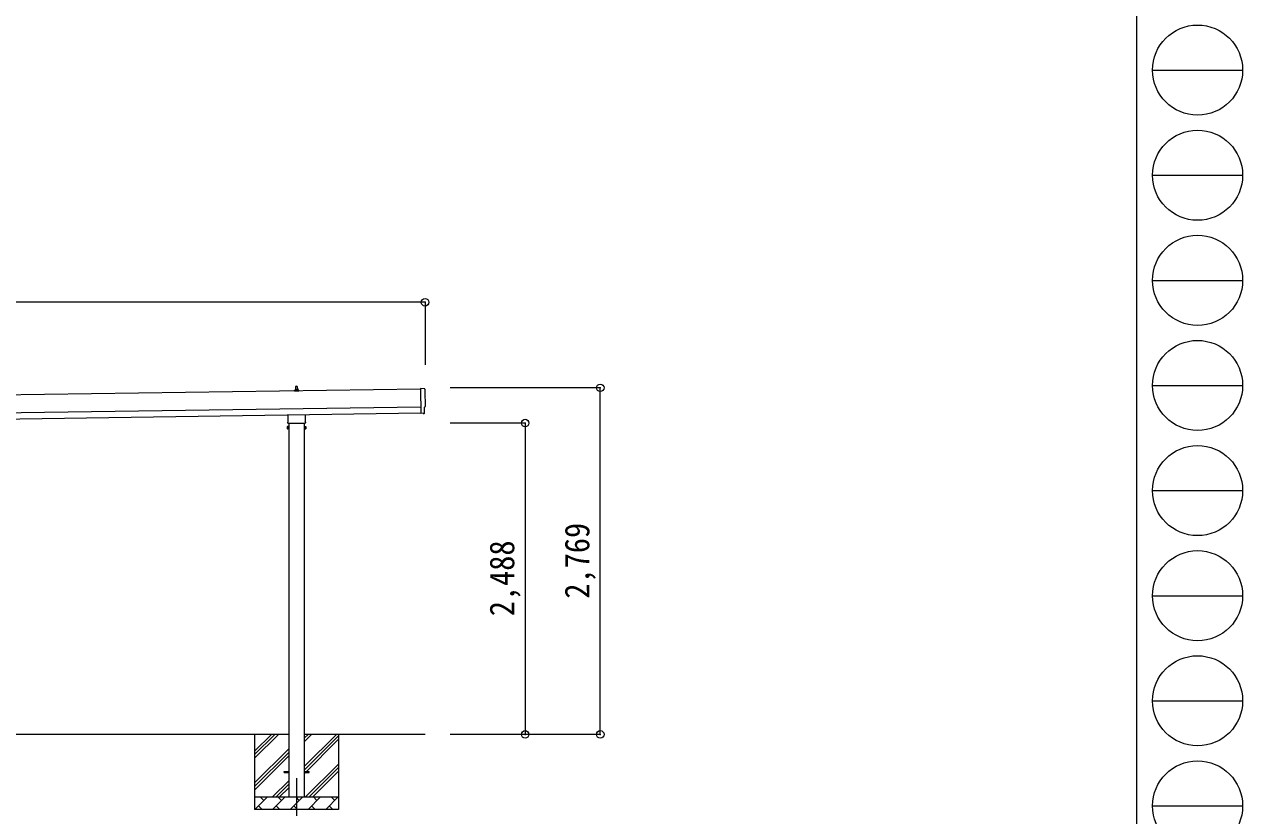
# Model space of a CAD drawing. Units: millimetres at full size, sheet at 1:60. Extents: x -16864 to 16864, y -11640 to 11640.
# Drawn here: x 7132 to 16864, y -8058 to -1734 of the extents above; entities that cross this region are included whole.
import ezdxf
from ezdxf.enums import TextEntityAlignment as Align

# ---------------------------------------------------------------- set-up
doc = ezdxf.new("R2010")
doc.units = ezdxf.units.MM
doc.header["$LTSCALE"] = 60
doc.header["$PDMODE"] = 32
doc.header["$PDSIZE"] = 60
doc.linetypes.add('CHAIN1', pattern=[8, 5, -1, 1, -1])
for name, color, linetype, lineweight in [('0-1_Defpoints', 7, 'CHAIN1', 9), ('0-2_TEXT1', 4, 'Continuous', 9), ('0-3_SHAPE', 7, 'Continuous', 9), ('0-8_TABLE1', 6, 'Continuous', 9), ('F-0', 7, 'Continuous', 9)]:
    doc.layers.add(name, color=color, linetype=linetype, lineweight=lineweight)
doc.styles.add('ＭＳ ゴシック', font='')
doc.styles.get('ＭＳ ゴシック').set_extended_font_data('MS Gothic')

msp = doc.modelspace()

# ---------------------------------------------------------------- linework, layer by layer
at = {"layer": '0-1_Defpoints'}
msp.add_line((9306.94, -7758.15), (9306.94, -8107.15), dxfattribs=at)
at = {"layer": '0-2_TEXT1'}
for p, q in [((10297.62, -4649.74), (4692, -4729.82)), ((9289, -4666.54), (9289, -4658.82)), ((9325.5, -4666.54), (9289, -4666.54)), ((9289.38, -4658.04), (9325.11, -4658.04)), ((9289.76, -4657.85), (9296.48, -4656.22)), ((9296.86, -4656.04), (9317.63, -4656.04)), ((9297.25, -4655.25), (9297.25, -4651.04)), ((9298.25, -4651.04), (9316.25, -4651.04)), ((9301.25, -4651.04), (9301.97, -4627.51)), ((9302.97, -4626.54), (9311.52, -4626.54)), ((9312.52, -4627.51), (9313.25, -4651.04)), ((9317.25, -4655.25), (9317.25, -4651.04)), ((9324.73, -4657.85), (9318.01, -4656.22)), ((9325.5, -4666.54), (9325.5, -4658.82)), ((10297.55, -4644.65), (10300.39, -4843.49)), ((10329.23, -4645.85), (10297.55, -4644.65)), ((4694, -4869.8), (10299.62, -4789.72)), ((4694.72, -4919.8), (10300.34, -4839.72)), ((9238.64, -4910.52), (9238.64, -4854.88)), ((9375.24, -4852.93), (9375.24, -4910.52)), ((10318.6, -4842.32), (10300.39, -4843.49)), ((10319.28, -4842.94), (10318.6, -4842.32)), ((10320.02, -4843.21), (10326.94, -4842.74)), ((9232.94, -4948.8), (9233.7, -4947.48)), ((9232.94, -4948.8), (9232.94, -4965.8)), ((9239.94, -4952.39), (9233.7, -4952.39)), ((9239.94, -4962.2), (9233.7, -4962.2)), ((9236.94, -4919.3), (9236.94, -4913.8)), ((9374.88, -4922.8), (9239, -4922.8)), ((9244.44, -4922.8), (9244.44, -7908.15)), ((9369.44, -7908.15), (9369.44, -4922.8)), ((9373.94, -4952.39), (9380.18, -4952.39)), ((9373.94, -4962.2), (9380.18, -4962.2)), ((9376.94, -4913.8), (9376.94, -4919.3)), ((9380.94, -4948.8), (9380.18, -4947.48)), ((9380.94, -4948.8), (9380.94, -4965.8)), ((9232.94, -4965.8), (9233.7, -4967.11)), ((9239.94, -4967.11), (9233.7, -4967.11)), ((9242.44, -4966.5), (9239.94, -4966.5)), ((9371.44, -4966.5), (9373.94, -4966.5)), ((9373.94, -4967.11), (9380.18, -4967.11)), ((9380.94, -4965.8), (9380.18, -4967.11)), ((9206.94, -7703.65), (9244.44, -7703.65)), ((9206.94, -7712.65), (9206.94, -7703.65)), ((9206.94, -7703.65), (9244.44, -7703.65)), ((9206.94, -7712.65), (9206.94, -7703.65)), ((9206.94, -7712.65), (9244.44, -7712.65)), ((9206.94, -7712.65), (9244.44, -7712.65)), ((9369.44, -7703.65), (9406.94, -7703.65)), ((9369.44, -7703.65), (9406.94, -7703.65)), ((9369.44, -7712.65), (9406.94, -7712.65)), ((9369.44, -7712.65), (9406.94, -7712.65)), ((9406.94, -7712.65), (9406.94, -7703.65)), ((9406.94, -7712.65), (9406.94, -7703.65))]:
    msp.add_line(p, q, dxfattribs=at)
for points in [[(10329.73, -4839.71), (10329.06, -4792.69), (10329.66, -4792.68)], [(9239.94, -4967.11), (9239.94, -4947.48), (9233.7, -4947.48)], [(9239.94, -4966.5), (9239.94, -4948.1), (9242.44, -4948.1)], [(9373.94, -4966.5), (9373.94, -4948.1), (9371.44, -4948.1)], [(9373.94, -4967.11), (9373.94, -4947.48), (9380.18, -4947.48)]]:
    msp.add_lwpolyline(points, dxfattribs=at)
for points in [[(9242.44, -4967.8), (9242.44, -4946.8), (9244.44, -4946.8), (9244.44, -4967.8)], [(9371.44, -4967.8), (9371.44, -4946.8), (9369.44, -4946.8), (9369.44, -4967.8)]]:
    msp.add_lwpolyline(points, close=True, dxfattribs=at)
for centre, radius, start, end in [((9290, -4658.82), 1, 103.62699, 180), ((9296.25, -4655.25), 1, 283.62699, 0), ((9301.33, -4651.67), 4.13, 90, 171.17633), ((9298.25, -4652.04), 1, 90, 180), ((9302.97, -4627.54), 1, 90, 178.60509), ((9310.58, -4651.04), 4.83, 133.60282, 180), ((9303.91, -4651.04), 4.83, 0, 46.39718), ((9311.52, -4627.54), 1, 1.39491, 90), ((9313.16, -4651.67), 4.13, 8.82367, 90), ((9316.25, -4652.04), 1, 0, 90), ((9318.25, -4655.25), 1, 180, 256.37301), ((9324.5, -4658.82), 1, 0, 76.37301), ((10319.95, -4842.21), 1, 227.3164, 273.81435), ((9249.18, -4957.3), 16.24, 162.41205, 197.58795), ((9237.29, -4949.94), 4.34, 145.61575, 214.38425), ((9237.29, -4964.66), 4.34, 145.61575, 214.38425), ((9240.94, -4913.8), 4, 125.09963, 180), ((9240.94, -4919.3), 4, 180, 194.47751), ((9240.94, -4919.3), 4, 194.47751, 241.04498), ((9372.94, -4919.3), 4, 298.95502, 345.52249), ((9372.94, -4913.8), 4, 0, 54.90037), ((9372.94, -4919.3), 4, 345.52249, 0), ((9364.7, -4957.3), 16.24, 342.41205, 17.58795), ((9376.6, -4949.94), 4.34, 325.61575, 34.38425), ((9376.6, -4964.66), 4.34, 325.61575, 34.38425)]:
    msp.add_arc(centre, radius, start, end, dxfattribs=at)
for centre, major_axis, ratio, start_param, end_param in [((10329.03, -4648.84), (3, -0.04), 0.99863, 6.2683889, 7.8016218), ((15095.41, -4651.19), (-4762.89, -68.04), 0.99863, 6.268406, 6.2977043), ((10326.73, -4839.75), (2.21, -2.04), 0.9974, 5.5252311, 7.0411395), ((10329.6, -4788.28), (4.41, -0.06), 0.99863, 4.712389, 6.2976778)]:
    msp.add_ellipse(centre, major_axis=major_axis, ratio=ratio, start_param=start_param, end_param=end_param, dxfattribs=at)
at = {"layer": '0-3_SHAPE'}
for p, q in [((9244.44, -7408.15), (6269.44, -7408.15)), ((8971.94, -7408.15), (8971.94, -8008.15)), ((8971.94, -7541.63), (9105.42, -7408.15)), ((8971.94, -7598.2), (9161.99, -7408.15)), ((8971.94, -7569.92), (9133.71, -7408.15)), ((10332.94, -7408.15), (9369.44, -7408.15)), ((9369.44, -7465.26), (9426.55, -7408.15)), ((9369.44, -7436.98), (9398.27, -7408.15)), ((9369.44, -7663.25), (9624.54, -7408.15)), ((9369.44, -7691.54), (9641.94, -7419.04)), ((9369.44, -7719.82), (9641.94, -7447.32)), ((9641.94, -7408.15), (9641.94, -8008.15)), ((8971.94, -7796.19), (9244.44, -7523.69)), ((8971.94, -7824.48), (9244.44, -7551.98)), ((8971.94, -7852.76), (9244.44, -7580.26)), ((9379.1, -7908.15), (9641.94, -7645.31)), ((9407.38, -7908.15), (9641.94, -7673.59)), ((9114.54, -7908.15), (9244.44, -7778.25)), ((9435.67, -7908.15), (9641.94, -7701.88)), ((9142.82, -7908.15), (9244.44, -7806.54)), ((9171.11, -7908.15), (9244.44, -7834.82)), ((8971.94, -7908.15), (9641.94, -7908.15)), ((8974.1, -8008.15), (9074.1, -7908.15)), ((9002.65, -7979.6), (9031.2, -8008.15)), ((9045.54, -7936.71), (9016.99, -7908.15)), ((9115.52, -8008.15), (9215.52, -7908.15)), ((9144.07, -7979.6), (9172.63, -8008.15)), ((9186.97, -7936.71), (9158.41, -7908.15)), ((9256.94, -8008.15), (9356.94, -7908.15)), ((9285.49, -7979.6), (9314.05, -8008.15)), ((9328.39, -7936.71), (9299.83, -7908.15)), ((9398.36, -8008.15), (9498.36, -7908.15)), ((9426.92, -7979.6), (9455.47, -8008.15)), ((9469.81, -7936.71), (9441.26, -7908.15)), ((9539.78, -8008.15), (9639.78, -7908.15)), ((9568.34, -7979.6), (9596.89, -8008.15)), ((9611.23, -7936.71), (9582.68, -7908.15)), ((9641.94, -8008.15), (8971.94, -8008.15))]:
    msp.add_line(p, q, dxfattribs=at)
at = {"layer": '0-8_TABLE1'}
for p, q in [((10332.94, -3955.51), (-1016.06, -3955.51)), ((10332.94, -3955.51), (10332.94, -4455.51)), ((11732.94, -4639.05), (10532.94, -4639.05)), ((11732.94, -7408.15), (11732.94, -4639.05)), ((11132.94, -4920.3), (10532.94, -4920.3)), ((11132.94, -4920.3), (11132.94, -7408.15)), ((11732.94, -7408.15), (10532.94, -7408.15))]:
    msp.add_line(p, q, dxfattribs=at)
for p in [(10332.94, -3955.51), (11732.94, -4639.05), (11132.94, -4920.3), (11132.94, -7408.15), (11732.94, -7408.15)]:
    msp.add_point(p, dxfattribs=at)
at = {"layer": 'F-0', "color": 5, "lineweight": 5}
msp.add_line((16015.88, 11640), (16015.88, -11640), dxfattribs=at)
at = {"layer": 'F-0', "color": 4}
for p, q in [((16144.11, -2100), (16864.12, -2100)), ((16144.11, -2940), (16864.12, -2940)), ((16144.11, -3780), (16864.12, -3780)), ((16144.11, -4620), (16864.12, -4620)), ((16144.11, -5460), (16864.12, -5460)), ((16144.11, -6300), (16864.12, -6300)), ((16144.11, -7140), (16864.12, -7140)), ((16144.11, -7980), (16864.12, -7980))]:
    msp.add_line(p, q, dxfattribs=at)
for centre in [(16504.11, -2100), (16504.11, -2940), (16504.11, -3780), (16504.11, -4620), (16504.11, -5460), (16504.11, -6300), (16504.11, -7140), (16504.11, -7980)]:
    msp.add_circle(centre, 360, dxfattribs=at)

# ---------------------------------------------------------------- texts
at = {"layer": '0-8_TABLE1', "color": 7, "style": 'ＭＳ ゴシック', "width": 0.9}
for s, p in [('2,769', (11705.44, -6323.6)), ('2,488', (11105.44, -6464.22))]:
    msp.add_text(s, height=197.9, rotation=90, dxfattribs=at).set_placement(p, align=Align.BOTTOM_LEFT)

doc.saveas('drawing.dxf')
